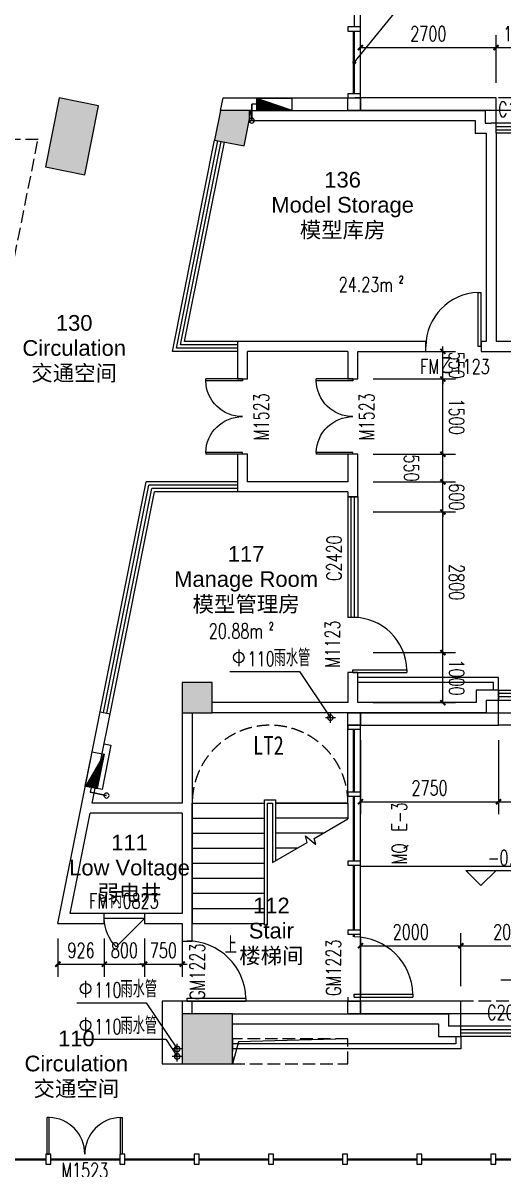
# Model space of a CAD drawing. Header units: inches. Extents: x -97096 to 280004, y -37912 to 97116.
# Drawn here: x 10030 to 19588, y 2905 to 25746 of the extents above; entities that cross this region are included whole.
import ezdxf
from ezdxf.enums import TextEntityAlignment as Align

# ---------------------------------------------------------------- set-up
doc = ezdxf.new("R2010")
doc.units = ezdxf.units.IN
doc.header["$LTSCALE"] = 1000
doc.header["$MEASUREMENT"] = 0
doc.linetypes.add('DASH', pattern=[0.35, 0.25, -0.1])
for name, color, linetype in [('3T_BAR', 7, 'Continuous'), ('A-DETL-NOTE', 1, 'Continuous'), ('COLUMN', 2, 'Continuous'), ('CURTWALL', 4, 'Continuous'), ('DIM_ELEV', 3, 'Continuous'), ('DIM_LEAD', 3, 'Continuous'), ('DIM_SYMB', 3, 'Continuous'), ('DOOR_FIRE', 4, 'Continuous'), ('DOOR_FIRE_TEXT', 7, 'Continuous'), ('PIPE', 3, 'Continuous'), ('PUB_DIM', 3, 'Continuous'), ('PUB_HATCH', 253, 'Continuous'), ('PUB_TEXT', 7, 'Continuous'), ('S-XP', 1, 'Continuous'), ('S-XP-LG', 32, 'Continuous'), ('SEE', 5, 'Continuous'), ('SLAB', 60, 'Continuous'), ('SPACE', 7, 'Continuous'), ('STAIR', 3, 'Continuous'), ('SURFACE', 6, 'Continuous'), ('SURFACE-INT', 62, 'Continuous'), ('WALL', 2, 'Continuous'), ('WINDOW', 4, 'Continuous'), ('WINDOW_TEXT', 7, 'Continuous')]:
    doc.layers.add(name, color=color, linetype=linetype)
doc.layers.add('S-XIAO', color=30, linetype='Continuous', lineweight=5)
doc.styles.add('510p-01$0$Arial_2', font='arial.ttf', dxfattribs={"height": 6.392964})
doc.styles.add('_TCH_DIM', font='SIMPLEX', dxfattribs={"bigfont": 'GBCBIG'})
doc.styles.add('_TCH_DIM_T3', font='SIMPLEX', dxfattribs={"width": 0.705882, "bigfont": 'GBCBIG'})
doc.styles.add('_TCH_SPACE', font='SIMPLEX', dxfattribs={"bigfont": 'GBCBIG'})
doc.styles.add('_TCH_WINDOW', font='SIMPLEX', dxfattribs={"bigfont": 'GBCBIG'})
doc.styles.add('DIMHT', font='', dxfattribs={"width": 0.8})
doc.styles.get('DIMHT').set_extended_font_data('SimHei')
doc.dimstyles.new('_TCH_ARCH&&100', dxfattribs={"dimtxt": 297.5, "dimasz": 100, "dimexe": 250, "dimexo": 300, "dimgap": 126.25, "dimtad": 1, "dimdec": 0, "dimzin": 0, "dimdsep": 46, "dimtxsty": '_TCH_DIM_T3', "dimblk": 'ARCHTICK', "dimcen": 0.09, "dimclrt": 7, "dimazin": 2, "dimtfac": 1, "dimtdec": 0, "dimtix": 1, "dimtmove": 2, "dimatfit": 3, "dimfxl": 1, "dimtolj": 1, "dimtzin": 0, "dimarcsym": 0})

# ---------------------------------------------------------------- blocks, each defined once
blk = doc.blocks.new('xiao1')
at = {"layer": 'S-XIAO', "linetype": 'Continuous'}
h = blk.add_hatch(dxfattribs=at)
h.set_pattern_fill('ANSI31', color=256, scale=10, angle=50.7991, style=0)
h.set_pattern_definition([(303.65423114, (388979.3095, -60193.9407), (1.0404963449, 0.692724589), [])])
h.paths.add_polyline_path([(-347652, 932668), (-346952, 932668), (-346952, 932908)])
blk.add_lwpolyline([(-347652, 932668), (-346952, 932668), (-346952, 932908), (-347652, 932908)], close=True, dxfattribs=at)
at = {"layer": 'S-XP'}
for p, q in [((-346952, 932788), (-346852, 932788)), ((-346852, 932788), (-346852, 932458))]:
    blk.add_line(p, q, dxfattribs=at)
at = {"layer": 'S-XP', "linetype": 'Continuous', "ltscale": 2}
blk.add_line((-346852, 932458), (-346852, 932788), dxfattribs=at)
at = {"layer": 'S-XP-LG'}
blk.add_circle((-346852, 932458), 50, dxfattribs=at)
blk = doc.blocks.new('510p-01$0$material tag')
blk = doc.blocks.new('PIPE-110')
for p, q in [((86987.5, -205523.5), (87187.5, -205523.5)), ((87087.5, -205623.5), (87087.5, -205423.5))]:
    blk.add_line(p, q)
blk.add_circle((87087.5, -205523.5), 55)
blk = doc.blocks.new('PIPE-12F')
at = {"layer": 'DIM_SYMB'}
for points in [[(56088, -232894), (57471, -232894), (58086, -233813)], [(61478, -239036), (62861, -239036), (63476, -239956)], [(53038, -239494), (54421, -239494), (55036, -240413)], [(53038, -240223), (54809, -240223), (55036, -240563)]]:
    blk.add_lwpolyline(points, dxfattribs=at)
for points in [[(58086, -233813, 1), (58086, -233813, 1)], [(55036, -240413, 1), (55036, -240413, 1)], [(55036, -240563, 1), (55036, -240563, 1)]]:
    blk.add_lwpolyline(points, format="xyb", close=True, dxfattribs=at)
at = {"layer": 'PUB_TEXT'}
for p, q in [((56263, -232456), (56263, -232789)), ((53213, -239056), (53213, -239389)), ((53213, -239786), (53213, -240118))]:
    blk.add_line(p, q, dxfattribs=at)
for centre in [(56263, -232614), (53213, -239214), (53213, -239943)]:
    blk.add_circle(centre, 105, dxfattribs=at)
at = {"layer": 'PIPE', "xscale": -1}
for p in [(145174, -28290), (142124, -34890), (142124, -35040)]:
    blk.add_blockref('PIPE-110', p, dxfattribs=at)
at = {"layer": 'PUB_TEXT', "style": '_TCH_DIM', "width": 0.705882}
for p in [(56438, -232789), (53388, -239389), (53388, -240118)]:
    blk.add_text('110', height=297.5, dxfattribs=at).set_placement(p)
at = {"layer": 'PUB_TEXT', "style": '_TCH_DIM'}
for p in [(56958, -232789), (53908, -239389), (53908, -240118)]:
    blk.add_text('雨水管', height=337.6, dxfattribs=at).set_placement(p)
blk = doc.blocks.new('_ArchTick')
at = {"color": 0, "linetype": 'ByBlock', "const_width": 0.4}
blk.add_lwpolyline([(-0.5, -0.5), (0.5, 0.5)], dxfattribs=at)
blk = doc.blocks.new('*D160')
at = {"layer": 'Defpoints', "color": 0, "transparency": 16777216}
for p in [(20750, 7357), (18750, 6250), (20750, 6250)]:
    blk.add_point(p, dxfattribs=at)
at = {"layer": 'PUB_DIM', "color": 0, "lineweight": -2, "transparency": 16777216}
for p, q in [((18750, 6550), (18750, 7607)), ((20750, 6550), (20750, 7607)), ((18750, 7357), (20750, 7357))]:
    blk.add_line(p, q, dxfattribs=at)
at = {"layer": 'PUB_DIM', "color": 0, "lineweight": -2, "transparency": 16777216, "xscale": 100, "yscale": 100, "zscale": 100, "rotation": 180}
blk.add_blockref('_ArchTick', (18750, 7357), dxfattribs=at)
at = {"layer": 'PUB_DIM', "color": 0, "lineweight": -2, "transparency": 16777216, "xscale": 100, "yscale": 100, "zscale": 100}
blk.add_blockref('_ArchTick', (20750, 7357), dxfattribs=at)
at = {"layer": 'PUB_DIM', "color": 7, "transparency": 16777216, "insert": (19750, 7632), "char_height": 297.5, "attachment_point": 5, "style": '_TCH_DIM_T3'}
blk.add_mtext('\\A1;2000', dxfattribs=at)
blk = doc.blocks.new('*D161')
at = {"layer": 'Defpoints', "color": 0, "transparency": 16777216}
for p in [(18750, 7357), (16750, 6250), (18750, 6250)]:
    blk.add_point(p, dxfattribs=at)
at = {"layer": 'PUB_DIM', "color": 0, "lineweight": -2, "transparency": 16777216}
for p, q in [((16750, 6550), (16750, 7607)), ((18750, 6550), (18750, 7607)), ((16750, 7357), (18750, 7357))]:
    blk.add_line(p, q, dxfattribs=at)
at = {"layer": 'PUB_DIM', "color": 0, "lineweight": -2, "transparency": 16777216, "xscale": 100, "yscale": 100, "zscale": 100, "rotation": 180}
blk.add_blockref('_ArchTick', (16750, 7357), dxfattribs=at)
at = {"layer": 'PUB_DIM', "color": 0, "lineweight": -2, "transparency": 16777216, "xscale": 100, "yscale": 100, "zscale": 100}
blk.add_blockref('_ArchTick', (18750, 7357), dxfattribs=at)
at = {"layer": 'PUB_DIM', "color": 7, "transparency": 16777216, "insert": (17750, 7632), "char_height": 297.5, "attachment_point": 5, "style": '_TCH_DIM_T3'}
blk.add_mtext('\\A1;2000', dxfattribs=at)
blk = doc.blocks.new('*D204')
at = {"layer": 'Defpoints', "color": 0, "transparency": 16777216}
for p in [(12450, 7800), (13200, 7800), (13200, 6989)]:
    blk.add_point(p, dxfattribs=at)
at = {"layer": 'PUB_DIM', "color": 0, "lineweight": -2, "transparency": 16777216}
for p, q in [((12450, 7500), (12450, 6739)), ((13200, 7500), (13200, 6739)), ((12450, 6989), (12350, 6989)), ((12450, 6989), (13200, 6989)), ((13200, 6989), (13300, 6989))]:
    blk.add_line(p, q, dxfattribs=at)
at = {"layer": 'PUB_DIM', "color": 0, "lineweight": -2, "transparency": 16777216, "xscale": 100, "yscale": 100, "zscale": 100}
blk.add_blockref('_ArchTick', (12450, 6989), dxfattribs=at)
at = {"layer": 'PUB_DIM', "color": 0, "lineweight": -2, "transparency": 16777216, "xscale": 100, "yscale": 100, "zscale": 100, "rotation": 180}
blk.add_blockref('_ArchTick', (13200, 6989), dxfattribs=at)
at = {"layer": 'PUB_DIM', "color": 7, "transparency": 16777216, "insert": (12825, 7264), "char_height": 297.5, "attachment_point": 5, "style": '_TCH_DIM_T3'}
blk.add_mtext('\\A1;750', dxfattribs=at)
blk = doc.blocks.new('*D205')
at = {"layer": 'Defpoints', "color": 0, "transparency": 16777216}
for p in [(11650, 7800), (12450, 7800), (12450, 6989)]:
    blk.add_point(p, dxfattribs=at)
at = {"layer": 'PUB_DIM', "color": 0, "lineweight": -2, "transparency": 16777216}
for p, q in [((11650, 7500), (11650, 6739)), ((12450, 7500), (12450, 6739)), ((11650, 6989), (12450, 6989))]:
    blk.add_line(p, q, dxfattribs=at)
at = {"layer": 'PUB_DIM', "color": 0, "lineweight": -2, "transparency": 16777216, "xscale": 100, "yscale": 100, "zscale": 100, "rotation": 180}
blk.add_blockref('_ArchTick', (11650, 6989), dxfattribs=at)
at = {"layer": 'PUB_DIM', "color": 0, "lineweight": -2, "transparency": 16777216, "xscale": 100, "yscale": 100, "zscale": 100}
blk.add_blockref('_ArchTick', (12450, 6989), dxfattribs=at)
at = {"layer": 'PUB_DIM', "color": 7, "transparency": 16777216, "insert": (12050, 7264), "char_height": 297.5, "attachment_point": 5, "style": '_TCH_DIM_T3'}
blk.add_mtext('\\A1;800', dxfattribs=at)
blk = doc.blocks.new('*D206')
at = {"layer": 'Defpoints', "color": 0, "transparency": 16777216}
for p in [(10724, 7800), (11650, 7800), (11650, 6989)]:
    blk.add_point(p, dxfattribs=at)
at = {"layer": 'PUB_DIM', "color": 0, "lineweight": -2, "transparency": 16777216}
for p, q in [((10724, 7500), (10724, 6739)), ((11650, 7500), (11650, 6739)), ((10724, 6989), (11650, 6989))]:
    blk.add_line(p, q, dxfattribs=at)
at = {"layer": 'PUB_DIM', "color": 0, "lineweight": -2, "transparency": 16777216, "xscale": 100, "yscale": 100, "zscale": 100, "rotation": 180}
blk.add_blockref('_ArchTick', (10724, 6989), dxfattribs=at)
at = {"layer": 'PUB_DIM', "color": 0, "lineweight": -2, "transparency": 16777216, "xscale": 100, "yscale": 100, "zscale": 100}
blk.add_blockref('_ArchTick', (11650, 6989), dxfattribs=at)
at = {"layer": 'PUB_DIM', "color": 7, "transparency": 16777216, "insert": (11187, 7264), "char_height": 297.5, "attachment_point": 5, "style": '_TCH_DIM_T3'}
blk.add_mtext('\\A1;926', dxfattribs=at)
blk = doc.blocks.new('*D226')
at = {"layer": 'Defpoints', "color": 0, "transparency": 16777216}
for p in [(16700, 13200), (18390, 13200), (16700, 12200)]:
    blk.add_point(p, dxfattribs=at)
at = {"layer": 'PUB_DIM', "color": 0, "lineweight": -2, "transparency": 16777216}
for p, q in [((17000, 13200), (18640, 13200)), ((18390, 12200), (18390, 13200)), ((17000, 12200), (18640, 12200))]:
    blk.add_line(p, q, dxfattribs=at)
at = {"layer": 'PUB_DIM', "color": 0, "lineweight": -2, "transparency": 16777216, "xscale": 100, "yscale": 100, "zscale": 100}
for p, rotation in [((18390, 13200), 90.0000882665348), ((18390, 12200), 270.0000882665348)]:
    blk.add_blockref('_ArchTick', p, dxfattribs=dict(at, rotation=rotation))
at = {"layer": 'PUB_DIM', "color": 7, "transparency": 16777216, "insert": (18665, 12700), "char_height": 297.5, "attachment_point": 5, "rotation": 270.0001, "style": '_TCH_DIM_T3'}
blk.add_mtext('\\A1;1000', dxfattribs=at)
blk = doc.blocks.new('*D227')
at = {"layer": 'Defpoints', "color": 0, "transparency": 16777216}
for p in [(16700, 16000), (18390, 16000), (16700, 13200)]:
    blk.add_point(p, dxfattribs=at)
at = {"layer": 'PUB_DIM', "color": 0, "lineweight": -2, "transparency": 16777216}
for p, q in [((17000, 16000), (18640, 16000)), ((18390, 13200), (18390, 16000)), ((17000, 13200), (18640, 13200))]:
    blk.add_line(p, q, dxfattribs=at)
at = {"layer": 'PUB_DIM', "color": 0, "lineweight": -2, "transparency": 16777216, "xscale": 100, "yscale": 100, "zscale": 100}
for p, rotation in [((18390, 16000), 90.00008826653469), ((18390, 13200), 270.0000882665347)]:
    blk.add_blockref('_ArchTick', p, dxfattribs=dict(at, rotation=rotation))
at = {"layer": 'PUB_DIM', "color": 7, "transparency": 16777216, "insert": (18665, 14600), "char_height": 297.5, "attachment_point": 5, "rotation": 270.0001, "style": '_TCH_DIM_T3'}
blk.add_mtext('\\A1;2800', dxfattribs=at)
blk = doc.blocks.new('*D228')
at = {"layer": 'Defpoints', "color": 0, "transparency": 16777216}
for p in [(16700, 16600), (18390, 16600), (16700, 16000)]:
    blk.add_point(p, dxfattribs=at)
at = {"layer": 'PUB_DIM', "color": 0, "lineweight": -2, "transparency": 16777216}
for p, q in [((18390, 16600), (18390, 16700)), ((17000, 16600), (18640, 16600)), ((18390, 16000), (18390, 16600)), ((17000, 16000), (18640, 16000)), ((18390, 16000), (18390, 15900))]:
    blk.add_line(p, q, dxfattribs=at)
at = {"layer": 'PUB_DIM', "color": 0, "lineweight": -2, "transparency": 16777216, "xscale": 100, "yscale": 100, "zscale": 100}
for p, rotation in [((18390, 16600), 270.0000882665349), ((18390, 16000), 90.00008826653485)]:
    blk.add_blockref('_ArchTick', p, dxfattribs=dict(at, rotation=rotation))
at = {"layer": 'PUB_DIM', "color": 7, "transparency": 16777216, "insert": (18665, 16300), "char_height": 297.5, "attachment_point": 5, "rotation": 270.0001, "style": '_TCH_DIM_T3'}
blk.add_mtext('\\A1;600', dxfattribs=at)
blk = doc.blocks.new('*D229')
at = {"layer": 'Defpoints', "color": 0, "transparency": 16777216}
for p in [(16700, 17150), (18390, 17150), (16700, 16600)]:
    blk.add_point(p, dxfattribs=at)
at = {"layer": 'PUB_DIM', "color": 0, "lineweight": -2, "transparency": 16777216}
for p, q in [((17000, 17150), (18640, 17150)), ((18390, 16600), (18390, 17150)), ((17000, 16600), (18640, 16600))]:
    blk.add_line(p, q, dxfattribs=at)
at = {"layer": 'PUB_DIM', "color": 0, "lineweight": -2, "transparency": 16777216, "xscale": 100, "yscale": 100, "zscale": 100}
for p, rotation in [((18390, 17150), 90.00008826653485), ((18390, 16600), 270.0000882665349)]:
    blk.add_blockref('_ArchTick', p, dxfattribs=dict(at, rotation=rotation))
at = {"layer": 'PUB_DIM', "color": 7, "transparency": 16777216, "insert": (17765, 16875), "char_height": 297.5, "attachment_point": 5, "rotation": 270.0001, "style": '_TCH_DIM_T3'}
blk.add_mtext('\\A1;550', dxfattribs=at)
blk = doc.blocks.new('*D230')
at = {"layer": 'Defpoints', "color": 0, "transparency": 16777216}
for p in [(16700, 18650), (18390, 18650), (16700, 17150)]:
    blk.add_point(p, dxfattribs=at)
at = {"layer": 'PUB_DIM', "color": 0, "lineweight": -2, "transparency": 16777216}
for p, q in [((17000, 18650), (18640, 18650)), ((18390, 17150), (18390, 18650)), ((17000, 17150), (18640, 17150))]:
    blk.add_line(p, q, dxfattribs=at)
at = {"layer": 'PUB_DIM', "color": 0, "lineweight": -2, "transparency": 16777216, "xscale": 100, "yscale": 100, "zscale": 100}
for p, rotation in [((18390, 18650), 90.0000882665348), ((18390, 17150), 270.0000882665348)]:
    blk.add_blockref('_ArchTick', p, dxfattribs=dict(at, rotation=rotation))
at = {"layer": 'PUB_DIM', "color": 7, "transparency": 16777216, "insert": (18665, 17900), "char_height": 297.5, "attachment_point": 5, "rotation": 270.0001, "style": '_TCH_DIM_T3'}
blk.add_mtext('\\A1;1500', dxfattribs=at)
blk = doc.blocks.new('*D231')
at = {"layer": 'Defpoints', "color": 0, "transparency": 16777216}
for p in [(16700, 19200), (18390, 19200), (16700, 18650)]:
    blk.add_point(p, dxfattribs=at)
at = {"layer": 'PUB_DIM', "color": 0, "lineweight": -2, "transparency": 16777216}
for p, q in [((17000, 19200), (18640, 19200)), ((18390, 19200), (18390, 19300)), ((18390, 18650), (18390, 19200)), ((17000, 18650), (18640, 18650)), ((18390, 18650), (18390, 18550))]:
    blk.add_line(p, q, dxfattribs=at)
at = {"layer": 'PUB_DIM', "color": 0, "lineweight": -2, "transparency": 16777216, "xscale": 100, "yscale": 100, "zscale": 100}
for p, rotation in [((18390, 19200), 270.0000882665347), ((18390, 18650), 90.00008826653469)]:
    blk.add_blockref('_ArchTick', p, dxfattribs=dict(at, rotation=rotation))
at = {"layer": 'PUB_DIM', "color": 7, "transparency": 16777216, "insert": (18665, 18925), "char_height": 297.5, "attachment_point": 5, "rotation": 270.0001, "style": '_TCH_DIM_T3'}
blk.add_mtext('\\A1;550', dxfattribs=at)
blk = doc.blocks.new('*D306')
at = {"layer": 'Defpoints', "color": 0, "transparency": 16777216}
for p in [(20450, 25255), (19450, 24250), (20450, 24250)]:
    blk.add_point(p, dxfattribs=at)
at = {"layer": 'PUB_DIM', "color": 0, "lineweight": -2, "transparency": 16777216}
for p, q in [((19450, 24550), (19450, 25505)), ((20450, 24550), (20450, 25505)), ((19450, 25255), (20450, 25255))]:
    blk.add_line(p, q, dxfattribs=at)
at = {"layer": 'PUB_DIM', "color": 0, "lineweight": -2, "transparency": 16777216, "xscale": 100, "yscale": 100, "zscale": 100, "rotation": 180}
blk.add_blockref('_ArchTick', (19450, 25255), dxfattribs=at)
at = {"layer": 'PUB_DIM', "color": 0, "lineweight": -2, "transparency": 16777216, "xscale": 100, "yscale": 100, "zscale": 100}
blk.add_blockref('_ArchTick', (20450, 25255), dxfattribs=at)
at = {"layer": 'PUB_DIM', "color": 7, "transparency": 16777216, "insert": (19950, 25530), "char_height": 297.5, "attachment_point": 5, "style": '_TCH_DIM_T3'}
blk.add_mtext('\\A1;1000', dxfattribs=at)
blk = doc.blocks.new('*D307')
at = {"layer": 'Defpoints', "color": 0, "transparency": 16777216}
for p in [(19450, 25255), (16750, 24250), (19450, 24250)]:
    blk.add_point(p, dxfattribs=at)
at = {"layer": 'PUB_DIM', "color": 0, "lineweight": -2, "transparency": 16777216}
for p, q in [((16750, 24550), (16750, 25505)), ((19450, 24550), (19450, 25505)), ((16750, 25255), (19450, 25255))]:
    blk.add_line(p, q, dxfattribs=at)
at = {"layer": 'PUB_DIM', "color": 0, "lineweight": -2, "transparency": 16777216, "xscale": 100, "yscale": 100, "zscale": 100, "rotation": 180}
blk.add_blockref('_ArchTick', (16750, 25255), dxfattribs=at)
at = {"layer": 'PUB_DIM', "color": 0, "lineweight": -2, "transparency": 16777216, "xscale": 100, "yscale": 100, "zscale": 100}
blk.add_blockref('_ArchTick', (19450, 25255), dxfattribs=at)
at = {"layer": 'PUB_DIM', "color": 7, "transparency": 16777216, "insert": (18100, 25530), "char_height": 297.5, "attachment_point": 5, "style": '_TCH_DIM_T3'}
blk.add_mtext('\\A1;2700', dxfattribs=at)
blk = doc.blocks.new('*D308')
at = {"layer": 'Defpoints', "color": 0, "transparency": 16777216}
for p in [(16750, 11750), (19500, 11750), (19500, 10226)]:
    blk.add_point(p, dxfattribs=at)
at = {"layer": 'PUB_DIM', "color": 0, "lineweight": -2, "transparency": 16777216}
for p, q in [((16750, 11450), (16750, 9976)), ((19500, 11450), (19500, 9976)), ((16750, 10226), (19500, 10226))]:
    blk.add_line(p, q, dxfattribs=at)
at = {"layer": 'PUB_DIM', "color": 0, "lineweight": -2, "transparency": 16777216, "xscale": 100, "yscale": 100, "zscale": 100, "rotation": 180}
blk.add_blockref('_ArchTick', (16750, 10226), dxfattribs=at)
at = {"layer": 'PUB_DIM', "color": 0, "lineweight": -2, "transparency": 16777216, "xscale": 100, "yscale": 100, "zscale": 100}
blk.add_blockref('_ArchTick', (19500, 10226), dxfattribs=at)
at = {"layer": 'PUB_DIM', "color": 7, "transparency": 16777216, "insert": (18125, 10501), "char_height": 297.5, "attachment_point": 5, "style": '_TCH_DIM_T3'}
blk.add_mtext('\\A1;2750', dxfattribs=at)
blk = doc.blocks.new('*D309')
at = {"layer": 'Defpoints', "color": 0, "transparency": 16777216}
for p in [(19500, 11750), (21500, 11750), (21500, 10226)]:
    blk.add_point(p, dxfattribs=at)
at = {"layer": 'PUB_DIM', "color": 0, "lineweight": -2, "transparency": 16777216}
for p, q in [((19500, 11450), (19500, 9976)), ((21500, 11450), (21500, 9976)), ((19500, 10226), (21500, 10226))]:
    blk.add_line(p, q, dxfattribs=at)
at = {"layer": 'PUB_DIM', "color": 0, "lineweight": -2, "transparency": 16777216, "xscale": 100, "yscale": 100, "zscale": 100, "rotation": 180}
blk.add_blockref('_ArchTick', (19500, 10226), dxfattribs=at)
at = {"layer": 'PUB_DIM', "color": 0, "lineweight": -2, "transparency": 16777216, "xscale": 100, "yscale": 100, "zscale": 100}
blk.add_blockref('_ArchTick', (21500, 10226), dxfattribs=at)
at = {"layer": 'PUB_DIM', "color": 7, "transparency": 16777216, "insert": (20500, 10501), "char_height": 297.5, "attachment_point": 5, "style": '_TCH_DIM_T3'}
blk.add_mtext('\\A1;2000', dxfattribs=at)
blk = doc.blocks.new('_FZH')
blk.add_lwpolyline([(-0.5, -0.5), (0.5, -0.5), (0.5, 0.5), (-0.5, 0.5)], close=True)
at = {"layer": 'PUB_HATCH'}
blk.add_solid([(-0.5, -0.5), (0.5, -0.5), (-0.5, 0.5), (0.5, 0.5)], dxfattribs=at)
blk = doc.blocks.new('$DorLib2D$00000114')
at = {"color": 0}
blk.add_line((0.5, 0), (-0.207, 0.707), dxfattribs=at)
blk.add_arc((0.5, 0), 1, 135, 180, dxfattribs=at)
blk = doc.blocks.new('$DorLib2D$00000001')
for p, q in [((0.45, 0.975), (0.5, 0.975)), ((0.45, 0), (0.45, 0.975)), ((0.5, 0), (0.5, 0.975)), ((0.5, 0), (0.45, 0))]:
    blk.add_line(p, q)
at = {"lineweight": 13}
blk.add_arc((0.475, 0), 0.975, 91.4693, 180, dxfattribs=at)
blk = doc.blocks.new('$TCHSYS$WIN2D')
for p, q in [((-0.5, 0.5), (0.5, 0.5)), ((-0.5, 0.5), (-0.5, -0.5)), ((0.5, 0.5), (0.5, -0.5)), ((0.5, 0.1667), (-0.5, 0.1667)), ((0.5, -0.1667), (-0.5, -0.1667)), ((-0.5, -0.5), (0.5, -0.5))]:
    blk.add_line(p, q)
blk = doc.blocks.new('$DorLib2D$00000002')
for p, q in [((-0.5, 0), (-0.5, 0.4875)), ((-0.475, 0.4875), (-0.5, 0.4875)), ((-0.475, 0), (-0.475, 0.4875)), ((0.475, 0), (0.475, 0.4875)), ((0.475, 0.4875), (0.5, 0.4875)), ((0.5, 0), (0.5, 0.4875)), ((-0.5, 0), (-0.475, 0)), ((0.5, 0), (0.475, 0))]:
    blk.add_line(p, q)
at = {"lineweight": 13}
for centre, start, end in [((-0.4875, 0), 0, 88.53072), ((0.4875, 0), 91.46928, 180)]:
    blk.add_arc(centre, 0.4875, start, end, dxfattribs=at)

msp = doc.modelspace()

# ---------------------------------------------------------------- hatches: boundary and pattern name
at = {"layer": 'PUB_HATCH'}
msp.add_hatch(color=256, dxfattribs=at).paths.add_polyline_path([(13962.8, 24000), (13845.1, 23411.7), (14433.5, 23294), (14574.7, 24000)])

# ---------------------------------------------------------------- linework, layer by layer
at = {"layer": '3T_BAR'}
for p, q in [((16500, 25665), (16500, 25585)), ((16750, 25665), (16500, 25665)), ((16500, 25585), (16750, 25585)), ((16750, 25585), (16750, 25665)), ((16500, 24330), (16500, 24250)), ((16750, 24330), (16500, 24330)), ((16500, 24250), (16750, 24250)), ((16750, 24250), (16750, 24330)), ((16500, 11750), (16500, 11670)), ((16750, 11750), (16500, 11750)), ((16500, 11670), (16750, 11670)), ((16750, 11670), (16750, 11750)), ((16500, 10415), (16500, 10335)), ((16750, 10415), (16500, 10415)), ((16500, 10335), (16750, 10335)), ((16750, 10335), (16750, 10415)), ((16500, 9040), (16500, 8960)), ((16750, 9040), (16500, 9040)), ((16500, 8960), (16750, 8960)), ((16750, 8960), (16750, 9040)), ((16500, 7665), (16500, 7585)), ((16750, 7665), (16500, 7665)), ((16500, 7585), (16750, 7585)), ((16750, 7585), (16750, 7665)), ((16500, 6330), (16500, 6250)), ((16500, 6250), (16750, 6250)), ((16750, 6250), (16750, 6330)), ((10584.5, 3200), (10484.5, 3200)), ((10484.5, 3200), (10484.5, 3000)), ((10584.5, 3000), (10584.5, 3200)), ((12061.4, 3200), (11961.4, 3200)), ((11961.4, 3200), (11961.4, 3000)), ((12061.4, 3000), (12061.4, 3200)), ((13538.3, 3200), (13438.3, 3200)), ((13438.3, 3200), (13438.3, 3000)), ((13538.3, 3000), (13538.3, 3200)), ((15015.3, 3200), (14915.3, 3200)), ((14915.3, 3200), (14915.3, 3000)), ((15015.3, 3000), (15015.3, 3200)), ((16492.2, 3200), (16392.2, 3200)), ((16392.2, 3200), (16392.2, 3000)), ((16492.2, 3000), (16492.2, 3200)), ((17969.2, 3200), (17869.2, 3200)), ((17869.2, 3200), (17869.2, 3000)), ((17969.2, 3000), (17969.2, 3200)), ((19446.1, 3200), (19346.1, 3200)), ((19346.1, 3200), (19346.1, 3000)), ((19446.1, 3000), (19446.1, 3200)), ((10484.5, 3000), (10584.5, 3000)), ((11961.4, 3000), (12061.4, 3000)), ((13438.3, 3000), (13538.3, 3000)), ((14915.3, 3000), (15015.3, 3000)), ((16392.2, 3000), (16492.2, 3000)), ((17869.2, 3000), (17969.2, 3000)), ((19346.1, 3000), (19446.1, 3000))]:
    msp.add_line(p, q, dxfattribs=at)
for points in [[(16750, 24000), (16500, 24000), (16500, 24250), (16750, 24250)], [(16750, 11750), (16500, 11750), (16500, 12000), (16750, 12000)], [(16750, 6000), (16500, 6000), (16500, 6250), (16750, 6250)]]:
    msp.add_lwpolyline(points, close=True, dxfattribs=at)
at = {"layer": 'COLUMN'}
msp.add_lwpolyline([(13962.8, 24000), (13845.1, 23411.7), (14433.5, 23294), (14574.7, 24000)], close=True, dxfattribs=at)
at = {"layer": 'CURTWALL'}
for p, q in [((16625, 26250), (16625, 25665)), ((16605, 25585), (16605, 24330)), ((16625, 25585), (16625, 24330)), ((13004.3, 19200), (13846.6, 23411.4)), ((13085.7, 19266.7), (13912, 23398.3)), ((13167, 19333.3), (13977.3, 23385.2)), ((13248.3, 19400), (14042.7, 23372.1)), ((13846.6, 23411.4), (14042.7, 23372.1)), ((14300, 19200), (13004.3, 19200)), ((14300, 19266.7), (13085.7, 19266.7)), ((14300, 19333.3), (13167, 19333.3)), ((14300, 19400), (13248.3, 19400)), ((11568.3, 12019.6), (12484.3, 16600)), ((11633.6, 12006.5), (12539, 16533.3)), ((11699, 11993.5), (12593.6, 16466.7)), ((14300, 16600), (12484.3, 16600)), ((14300, 16533.3), (12539, 16533.3)), ((14300, 16466.7), (12593.6, 16466.7)), ((11764.4, 11980.4), (12648.3, 16400)), ((14300, 16400), (12648.3, 16400)), ((16605, 11670), (16605, 10415)), ((16625, 11670), (16625, 10415)), ((16605, 10335), (16605, 9040)), ((16625, 10335), (16625, 9040)), ((16605, 8960), (16605, 7665)), ((16625, 8960), (16625, 7665)), ((16605, 7585), (16605, 7530)), ((16625, 7585), (16625, 7530)), ((10484.5, 3100), (9107.5, 3100)), ((10484.5, 3080), (9107.5, 3080)), ((11961.4, 3100), (10584.5, 3100)), ((11961.4, 3080), (10584.5, 3080)), ((13438.3, 3100), (12061.4, 3100)), ((13438.3, 3080), (12061.4, 3080)), ((14915.3, 3100), (13538.3, 3100)), ((14915.3, 3080), (13538.3, 3080)), ((16392.2, 3100), (15015.3, 3100)), ((16392.2, 3080), (15015.3, 3080)), ((17869.2, 3100), (16492.2, 3100)), ((17869.2, 3080), (16492.2, 3080)), ((19346.1, 3100), (17969.2, 3100)), ((19346.1, 3080), (17969.2, 3080)), ((20823.1, 3100), (19446.1, 3100)), ((20823.1, 3080), (19446.1, 3080))]:
    msp.add_line(p, q, dxfattribs=at)
at = {"layer": 'DIM_ELEV'}
for p, q in [((19147.9, 8555.1), (18847.9, 8855.1)), ((18847.9, 8855.1), (20412.9, 8855.1)), ((19147.9, 8555.1), (19447.9, 8855.1))]:
    msp.add_line(p, q, dxfattribs=at)
at = {"layer": 'DIM_LEAD'}
msp.add_line((16625, 24958.3), (17649.8, 26223.7), dxfattribs=at)
at = {"layer": 'DIM_LEAD', "const_width": 40}
msp.add_lwpolyline([(16612.4, 24942.8, 1), (16637.6, 24973.9, 1)], format="xyb", close=True, dxfattribs=at)
at = {"layer": 'DIM_SYMB'}
msp.add_line((16750, 8939.9), (55500, 8939.9), dxfattribs=at)
msp.add_lwpolyline([(14150, 7650.1, 0, 0, 0), (14150, 11100.1, 0, 0, 0), (15750, 11100.1, 0, 0, 0), (15750, 9900.1, 80, 0, 0), (15750, 9600.1, 0, 0, 0)], format="xyseb", dxfattribs=at)
msp.add_lwpolyline([(16500, 5500), (14323.6, 5443.7), (14198.9, 5000)], dxfattribs=at)
at = {"layer": 'DIM_SYMB', "linetype": 'DASH'}
msp.add_lwpolyline([(14199.9, 5000), (16500, 5000), (16500, 5500), (14199.9, 5500)], close=True, dxfattribs=at)
at = {"layer": 'DOOR_FIRE'}
for p, q in [((12450, 8000), (11650, 8000)), ((12450, 7900, 100), (11650, 7900, 100)), ((16750, 7530), (16750, 6330))]:
    msp.add_line(p, q, dxfattribs=at)
at = {"layer": 'SEE', "linetype": 'DASH'}
for p, q in [((20450, 24250), (19450, 24250)), ((21500, 11750), (19500, 11750)), ((20750, 6250), (18750, 6250))]:
    msp.add_line(p, q, dxfattribs=at)
at = {"layer": 'SLAB'}
msp.add_lwpolyline([(-6722.7, -1500), (6722.7, -1500), (7030.7, 40), (9380, 40), (9380, -6000), (41200, -6000), (41200, 6000), (16750, 6000), (16750, 12000), (56200, 12000), (56200, 24000), (16750, 24000), (16750, 30000)], dxfattribs=at)
at = {"layer": 'STAIR'}
for p, q in [((13400, 12000), (13400, 10200.1)), ((16500, 12000.1), (13800, 12000.1)), ((16500, 10200.1), (16500, 12000.1)), ((13400, 7800.1), (13400, 10200.1)), ((13400, 10200.1), (14840, 10200.1)), ((13400, 10200.1), (14840, 10200.1)), ((14840, 7770.1), (14840, 10260.1)), ((14840, 10260.1), (15060, 10260.1)), ((14900, 7800.1), (14900, 10200.1)), ((14900, 7770.1), (14900, 10200.1)), ((14900, 10200.1), (15000, 10200.1)), ((14900, 10200.1), (15000, 10200.1)), ((15000, 10200.1), (15000, 9017.1)), ((15000, 10200.1), (15000, 9017.1)), ((15060, 10260.1), (15060, 9051.7)), ((16500, 10200.1), (15060, 10200.1)), ((15060, 10200.1), (16500, 10200.1)), ((16500, 10200.1), (16500, 9883.1)), ((13400, 9900.1), (14840, 9900.1)), ((16500, 9900.1), (15060, 9900.1)), ((15827.8, 9495), (16500, 9883.1)), ((13400, 9600.1), (14840, 9600.1)), ((16009.8, 9600.1), (15060, 9600.1)), ((15000, 9017.1), (15689.5, 9415.1)), ((15689.5, 9415.1), (15654.5, 9545.5)), ((15654.5, 9545.5), (15860.6, 9372.6)), ((15860.6, 9372.6), (15827.8, 9495)), ((13400, 9300.1), (14840, 9300.1)), ((15490.2, 9300.1), (15060, 9300.1)), ((13400, 9000.1), (14840, 9000.1)), ((13400, 8700.1), (14840, 8700.1)), ((13400, 8400.1), (14840, 8400.1)), ((13400, 8100.1), (14840, 8100.1)), ((13400, 7800.1), (14840, 7800.1)), ((14840, 7770.1), (14900, 7770.1))]:
    msp.add_line(p, q, dxfattribs=at)
at = {"layer": 'STAIR', "linetype": 'DASH'}
msp.add_arc((14950, 10200.1), 1550, 359.99739, 180.00261, dxfattribs=at)
at = {"layer": 'SURFACE'}
for points in [[(19450, 23750), (19450, 24250), (16641.6, 24250)], [(16500, 11750), (19500, 11750), (19500, 12250)], [(18750, 5750), (18750, 6250), (13400, 6250)]]:
    msp.add_lwpolyline(points, dxfattribs=at)
at = {"layer": 'SURFACE', "linetype": 'DASH'}
msp.add_lwpolyline([(-10444.3, 23920), (-8300.9, 13205.2), (-7784.4, 9697.1), (7596, 9750), (10330, 23420), (-6971.1, 23420)], dxfattribs=at)
at = {"layer": 'SURFACE-INT'}
for points in [[(13964.3, 24000), (14014.3, 24250), (16500, 24250)], [(19500, 12450), (19500, 12700), (16700, 12700)], [(19400, 12450), (19400, 12600), (16700, 12600)], [(13200, 6250), (12800, 6250), (12800, 5000), (13200, 5000)], [(18750, 5550), (18750, 5300), (14200, 5300)], [(18650, 5550), (18650, 5400), (14200, 5400)]]:
    msp.add_lwpolyline(points, dxfattribs=at)
at = {"layer": 'WALL'}
for p, q in [((14534.7, 24000), (19230, 24000)), ((14534.7, 24000), (14534.7, 23800)), ((19230, 24000), (19230, 23750)), ((14534.7, 23800), (19030, 23800)), ((19030, 23800), (19030, 23550)), ((19030, 23550), (19250, 23550)), ((19230, 23750), (19350, 23750)), ((19250, 23550), (19250, 19400)), ((19450, 23750), (19350, 23750)), ((19450, 23550), (19450, 23750)), ((19450, 23550), (19450, 19400)), ((14300, 19400), (14300, 19200)), ((14500, 19400), (14300, 19400)), ((14300, 19200), (14300, 18650)), ((14500, 19400), (14500, 19400)), ((16600, 19400), (14500, 19400)), ((16500, 19200), (14500, 19200)), ((14500, 18650), (14500, 19200)), ((16500, 19200), (16500, 18650)), ((18050, 19400), (16600, 19400)), ((16700, 18650), (16700, 19200)), ((16700, 19200), (18050, 19200)), ((18050, 19200), (18050, 19400)), ((19250, 19400), (19150, 19400)), ((19150, 19400), (19150, 19200)), ((19150, 19200), (19350, 19200)), ((19350, 19200), (21200, 19200)), ((21200, 19400), (19450, 19400)), ((14300, 18650), (14500, 18650)), ((16500, 18650), (16700, 18650)), ((14500, 17150), (14300, 17150)), ((14300, 17150), (14300, 16400)), ((14500, 16600), (14500, 17150)), ((16700, 17150), (16500, 17150)), ((16500, 17150), (16500, 16600)), ((16700, 16400), (16700, 17150)), ((16500, 16600), (14500, 16600)), ((16500, 16400), (14300, 16400)), ((16500, 16400), (16500, 16300)), ((16500, 16300), (16700, 16300)), ((16700, 16300), (16700, 16400)), ((16700, 12800), (16500, 12800)), ((16500, 12800), (16500, 12200)), ((16700, 12200), (16700, 12800)), ((19050, 12450), (19050, 12200)), ((19500, 12450), (19050, 12450)), ((19500, 12250), (19500, 12450)), ((16500, 12200), (13800, 12200)), ((19050, 12200), (16700, 12200)), ((19250, 12250), (19250, 12000)), ((19250, 12250), (19500, 12250)), ((11208.3, 10219.6), (11568.3, 12019.6)), ((11408.3, 10200), (11764.4, 11980.4)), ((11568.3, 12019.6), (11764.4, 11980.4)), ((13200, 12000), (13200, 10200)), ((13400, 12000), (13400, 10200)), ((16600, 12000), (13800, 12000)), ((19250, 12000), (16600, 12000)), ((10724.3, 7800), (11208.3, 10219.6)), ((13200, 10200), (11408.3, 10200)), ((13400, 10200), (13400, 7800)), ((10968.3, 8000), (11368.3, 10000)), ((13200, 10000), (11368.3, 10000)), ((13200, 10000), (13200, 8000)), ((11650, 8000), (10968.3, 8000)), ((11650, 7800), (11650, 8000)), ((13200, 8000), (12450, 8000)), ((12450, 8000), (12450, 7800)), ((10724.3, 7800), (11650, 7800)), ((12450, 7800), (13200, 7800)), ((13200, 7800), (13200, 7450)), ((13400, 7450), (13400, 7800)), ((13200, 7450), (13400, 7450)), ((13400, 6250), (13200, 6250)), ((13200, 6250), (13200, 6000)), ((13400, 6000), (13400, 6250)), ((14200, 6000), (18500, 6000)), ((18500, 6000), (18500, 5750)), ((14200, 5800), (18300, 5800)), ((18300, 5800), (18300, 5550)), ((18750, 5750), (18500, 5750)), ((18750, 5550), (18750, 5750)), ((18300, 5550), (18750, 5550))]:
    msp.add_line(p, q, dxfattribs=at)
msp.add_lwpolyline([(11644, 11378.7), (11781.3, 11351.3), (11604.8, 10468.8), (11467.5, 10496.2)], dxfattribs=at)

# ---------------------------------------------------------------- block references
at = {"xscale": -1}
msp.add_blockref('xiao1', (-332265.9, -908658.3), dxfattribs=at)
at = {"xscale": -1, "rotation": 78.69006744550542}
msp.add_blockref('xiao1', (858020.3, -512637.4), dxfattribs=at)
at = {"layer": 'A-DETL-NOTE'}
ref = msp.add_blockref('510p-01$0$material tag', (-163985.9, -53210.8), dxfattribs=dict(at, xscale=3.125, yscale=3.125, zscale=3.125))
ref.add_attrib('ROOM_TAG', '136', dxfattribs={"layer": '0', "height": 312.5, "style": '510p-01$0$Arial_2'}).set_placement((16393.7, 22621.4), align=Align.MIDDLE_CENTER)
ref.add_attrib('NAME_ENG', 'Model Storage', dxfattribs={"layer": '0', "height": 312.5, "style": '510p-01$0$Arial_2'}).set_placement((16393.7, 22121.4), align=Align.MIDDLE_CENTER)
ref.add_attrib('NAME_CN', '模型库房', dxfattribs={"layer": '0', "height": 312.5, "style": '510p-01$0$Arial_2'}).set_placement((16393.7, 21621.4), align=Align.MIDDLE_CENTER)
ref = msp.add_blockref('510p-01$0$material tag', (-169329.9, -56063.9), dxfattribs=dict(at, xscale=3.125, yscale=3.125, zscale=3.125))
ref.add_attrib('ROOM_TAG', '130', dxfattribs={"layer": '0', "height": 312.5, "style": '510p-01$0$Arial_2'}).set_placement((11049.8, 19768.2), align=Align.MIDDLE_CENTER)
ref.add_attrib('NAME_ENG', 'Circulation', dxfattribs={"layer": '0', "height": 312.5, "style": '510p-01$0$Arial_2'}).set_placement((11049.8, 19268.2), align=Align.MIDDLE_CENTER)
ref.add_attrib('NAME_CN', '交通空间', dxfattribs={"layer": '0', "height": 312.5, "style": '510p-01$0$Arial_2'}).set_placement((11049.8, 18768.2), align=Align.MIDDLE_CENTER)
ref = msp.add_blockref('510p-01$0$material tag', (-165906.9, -60668.4), dxfattribs=dict(at, xscale=3.125, yscale=3.125, zscale=3.125))
ref.add_attrib('ROOM_TAG', '117', dxfattribs={"layer": '0', "height": 312.5, "style": '510p-01$0$Arial_2'}).set_placement((14472.7, 15163.8), align=Align.MIDDLE_CENTER)
ref.add_attrib('NAME_ENG', 'Manage Room', dxfattribs={"layer": '0', "height": 312.5, "style": '510p-01$0$Arial_2'}).set_placement((14472.7, 14663.8), align=Align.MIDDLE_CENTER)
ref.add_attrib('NAME_CN', '模型管理房', dxfattribs={"layer": '0', "height": 312.5, "style": '510p-01$0$Arial_2'}).set_placement((14472.7, 14163.8), align=Align.MIDDLE_CENTER)
ref = msp.add_blockref('510p-01$0$material tag', (-168227.3, -66419.8), dxfattribs=dict(at, xscale=3.125, yscale=3.125, zscale=3.125))
ref.add_attrib('ROOM_TAG', '111', dxfattribs={"layer": '0', "height": 312.5, "style": '510p-01$0$Arial_2'}).set_placement((12152.4, 9412.4), align=Align.MIDDLE_CENTER)
ref.add_attrib('NAME_ENG', 'Low Voltage', dxfattribs={"layer": '0', "height": 312.5, "style": '510p-01$0$Arial_2'}).set_placement((12152.4, 8912.4), align=Align.MIDDLE_CENTER)
ref.add_attrib('NAME_CN', '弱电井', dxfattribs={"layer": '0', "height": 312.5, "style": '510p-01$0$Arial_2'}).set_placement((12152.4, 8412.4), align=Align.MIDDLE_CENTER)
ref = msp.add_blockref('510p-01$0$material tag', (-165404.2, -67675.3), dxfattribs=dict(at, xscale=3.125, yscale=3.125, zscale=3.125))
ref.add_attrib('ROOM_TAG', '112', dxfattribs={"layer": '0', "height": 312.5, "style": '510p-01$0$Arial_2'}).set_placement((14975.4, 8156.9), align=Align.MIDDLE_CENTER)
ref.add_attrib('NAME_ENG', 'Stair', dxfattribs={"layer": '0', "height": 312.5, "style": '510p-01$0$Arial_2'}).set_placement((14975.4, 7656.9), align=Align.MIDDLE_CENTER)
ref.add_attrib('NAME_CN', '楼梯间', dxfattribs={"layer": '0', "height": 312.5, "style": '510p-01$0$Arial_2'}).set_placement((14975.4, 7156.9), align=Align.MIDDLE_CENTER)
ref = msp.add_blockref('510p-01$0$material tag', (-169286.2, -70323.6), dxfattribs=dict(at, xscale=3.125, yscale=3.125, zscale=3.125))
ref.add_attrib('ROOM_TAG', '110', dxfattribs={"layer": '0', "height": 312.5, "style": '510p-01$0$Arial_2'}).set_placement((11093.4, 5508.6), align=Align.MIDDLE_CENTER)
ref.add_attrib('NAME_ENG', 'Circulation', dxfattribs={"layer": '0', "height": 312.5, "style": '510p-01$0$Arial_2'}).set_placement((11093.4, 5008.6), align=Align.MIDDLE_CENTER)
ref.add_attrib('NAME_CN', '交通空间', dxfattribs={"layer": '0', "height": 312.5, "style": '510p-01$0$Arial_2'}).set_placement((11093.4, 4508.6), align=Align.MIDDLE_CENTER)
at = {"layer": 'COLUMN'}
for p, xscale, yscale, zscale, rotation in [((11005.9, 23485.1), 799.999999999997, 1399.999999999998, 1399.999999999998, 168.6900675259799), ((13700, 5500), 999.9999999998035, 999.9999999998035, 999.9999999998035, 359.9999999999962)]:
    msp.add_blockref('_FZH', p, dxfattribs=dict(at, xscale=xscale, yscale=yscale, zscale=zscale, rotation=rotation))
at = {"layer": 'COLUMN', "xscale": 600, "yscale": 600, "zscale": 600}
msp.add_blockref('_FZH', (13500, 12300), dxfattribs=at)
at = {"layer": 'DOOR_FIRE', "zscale": 200, "rotation": 180}
for name, p, xscale, yscale in [('$DorLib2D$00000001', (18600, 19300), -1100, -1100), ('$DorLib2D$00000114', (12050, 7900), -800, 800)]:
    msp.add_blockref(name, p, dxfattribs=dict(at, xscale=xscale, yscale=yscale))
at = {"layer": 'DOOR_FIRE'}
ref = msp.add_blockref('$DorLib2D$00000001', (13300, 6850), dxfattribs=dict(at, xscale=1200, yscale=1200, zscale=200, rotation=270))
ref.add_attrib('A', 'GM1223', (13648.8, 6275), dxfattribs={"layer": 'DOOR_FIRE_TEXT', "height": 297.5, "rotation": 90, "style": '_TCH_WINDOW', "width": 0.705882})
ref = msp.add_blockref('$DorLib2D$00000001', (16625, 6930), dxfattribs=dict(at, xscale=1200, yscale=1200, zscale=250, rotation=269.9999999999937))
ref.add_attrib('A', 'GM1223', (16361.2, 6355), dxfattribs={"layer": 'DOOR_FIRE_TEXT', "height": 297.5, "rotation": 90, "style": '_TCH_WINDOW', "width": 0.705882})
at = {"layer": 'PIPE'}
msp.add_blockref('PIPE-12F', (-41936.4, 245713.5), dxfattribs=at)
at = {"layer": 'WINDOW'}
ref = msp.add_blockref('$TCHSYS$WIN2D', (19950, 23650), dxfattribs=dict(at, xscale=-1000, yscale=-200, zscale=-1000, rotation=359.9999999999999))
ref.add_attrib('A', 'C1034', (19490, 23876.2), dxfattribs={"layer": 'WINDOW_TEXT', "height": 297.5, "style": '_TCH_WINDOW', "width": 0.705882})
ref = msp.add_blockref('$DorLib2D$00000002', (14400, 17900), dxfattribs=dict(at, xscale=1500, yscale=-1500, zscale=1500, rotation=270))
ref.add_attrib('A', 'M1523', (14923.7, 17430), dxfattribs={"layer": 'WINDOW_TEXT', "height": 297.5, "rotation": 90, "style": '_TCH_WINDOW', "width": 0.705882})
ref = msp.add_blockref('$DorLib2D$00000002', (16600, 17900), dxfattribs=dict(at, xscale=1500, yscale=-1500, zscale=1500, rotation=270))
ref.add_attrib('A', 'M1523', (17023.8, 17430), dxfattribs={"layer": 'WINDOW_TEXT', "height": 297.5, "rotation": 90, "style": '_TCH_WINDOW', "width": 0.705882})
ref = msp.add_blockref('$TCHSYS$WIN2D', (16600, 15100), dxfattribs=dict(at, xscale=2400, yscale=200, zscale=2400, rotation=270))
ref.add_attrib('A', 'C2420', (16373.8, 14625), dxfattribs={"layer": 'WINDOW_TEXT', "height": 297.5, "rotation": 90, "style": '_TCH_WINDOW', "width": 0.705882})
ref = msp.add_blockref('$DorLib2D$00000001', (16600, 13350), dxfattribs=dict(at, xscale=1100, yscale=1100, zscale=1100, rotation=270))
ref.add_attrib('A', 'M1123', (16341, 12900), dxfattribs={"layer": 'WINDOW_TEXT', "height": 297.5, "rotation": 90, "style": '_TCH_WINDOW', "width": 0.705882})
ref = msp.add_blockref('$TCHSYS$WIN2D', (20500, 12350), dxfattribs=dict(at, xscale=-2000, yscale=-200, zscale=-2000, rotation=180))
ref.add_attrib('A', 'C2034', (20020, 11826.2), dxfattribs={"layer": 'WINDOW_TEXT', "height": 297.5, "style": '_TCH_WINDOW', "width": 0.705882})
ref = msp.add_blockref('$TCHSYS$WIN2D', (19750, 5650), dxfattribs=dict(at, xscale=-2000, yscale=-200, zscale=-2000))
ref.add_attrib('A', 'C2034', (19270, 5876.2), dxfattribs={"layer": 'WINDOW_TEXT', "height": 297.5, "style": '_TCH_WINDOW', "width": 0.705882})
ref = msp.add_blockref('$DorLib2D$00000002', (11261.4, 3202.8), dxfattribs=dict(at, xscale=-1500, yscale=-1500, zscale=-1500, rotation=180))
ref.add_attrib('A', 'M1523', (10791.4, 2729), dxfattribs={"layer": 'WINDOW_TEXT', "height": 297.5, "style": '_TCH_WINDOW', "width": 0.705882})

# ---------------------------------------------------------------- texts
at = {"layer": 'DOOR_FIRE_TEXT', "style": '_TCH_WINDOW', "width": 0.705882}
for s, p in [('FM', (17937.1, 18750)), ('1123', (18602.9, 18750)), ('FM', (11347.1, 8100)), ('0823', (12012.9, 8100))]:
    msp.add_text(s, height=297.5, dxfattribs=at).set_placement(p)
at = {"layer": 'DOOR_FIRE_TEXT', "style": '_TCH_WINDOW'}
for s, p in [('乙', (18357.1, 18750)), ('丙', (11767.1, 8100))]:
    msp.add_text(s, height=337.6, dxfattribs=at).set_placement(p)
at = {"layer": 'PUB_TEXT', "style": '_TCH_DIM', "width": 0.705882}
msp.add_text('-0.020', height=297.5, dxfattribs=at).set_placement((19282.9, 8960.1))
at = {"layer": 'PUB_TEXT', "style": '_TCH_DIM'}
msp.add_text('上', height=337.6, dxfattribs=at).set_placement((14045.7, 7195.1))
at = {"layer": 'SPACE'}
for s, height, style, width, p in [('24.23m', 297.5, '_TCH_SPACE', 0.705882, (16315.2, 20384.3)), ('2', 148.8, '_TCH_SPACE', 0.705882, (17515.2, 20559.3)), ('20.88m', 297.5, '_TCH_SPACE', 0.705882, (13728.7, 13477.5)), ('2', 148.8, '_TCH_SPACE', 0.705882, (14928.7, 13652.5)), ('LT2', 375.53, 'DIMHT', 0.8, (14610.9, 11160.6))]:
    msp.add_text(s, height=height, dxfattribs=dict(at, style=style, width=width)).set_placement(p)
at = {"layer": 'WINDOW_TEXT', "style": '_TCH_WINDOW', "width": 0.705882}
for s, p in [('E-3', (17671.9, 9628.9)), ('MQ', (17671.9, 8978.9))]:
    msp.add_text(s, height=297.5, rotation=90, dxfattribs=at).set_placement(p)

# ---------------------------------------------------------------- dimensions: what is measured, and where the dimension line sits
at = {"layer": 'PUB_DIM'}
for p1, p2, distance, picture, middle in [((16750, 24250), (19450, 24250), 1005, '*D307', (18100, 25530)), ((19450, 24250), (20450, 24250), 1005, '*D306', (19950, 25530)), ((16700, 18650), (16700, 19200), -1690.3, '*D231', (18665.3, 18925)), ((16700, 17150), (16700, 18650), -1690.3, '*D230', (18665.3, 17900)), ((16700, 16000), (16700, 16600), -1690.3, '*D228', (18665.3, 16300)), ((16700, 13200), (16700, 16000), -1690.3, '*D227', (18665.3, 14600)), ((16700, 12200), (16700, 13200), -1690.3, '*D226', (18665.3, 12700)), ((16750, 11750), (19500, 11750), -1523.6, '*D308', (18125, 10501.4)), ((19500, 11750), (21500, 11750), -1523.6, '*D309', (20500, 10501.4)), ((10724.3, 7800), (11650, 7800), -810.7, '*D206', (11187.2, 7264.3)), ((11650, 7800), (12450, 7800), -810.7, '*D205', (12050, 7264.3)), ((12450, 7800), (13200, 7800), -810.7, '*D204', (12825, 7264.3)), ((16750, 6250), (18750, 6250), 1107.2, '*D161', (17750, 7632.2)), ((18750, 6250), (20750, 6250), 1107.2, '*D160', (19750, 7632.2))]:
    dim = msp.add_aligned_dim(p1=p1, p2=p2, distance=distance, dimstyle='_TCH_ARCH&&100', dxfattribs=at)
    dim.commit()
    dim.dimension.update_dxf_attribs({"geometry": picture, "text_midpoint": middle})
dim = msp.add_linear_dim(base=(18390.3, 17150), p1=(16700, 16600), p2=(16700, 17150), angle=90.00009, dimstyle='_TCH_ARCH&&100', dxfattribs=at)
dim.commit()
dim.dimension.update_dxf_attribs({"geometry": '*D229', "text_midpoint": (17765.3, 16875), "dimtype": 129})

doc.saveas('drawing.dxf')
